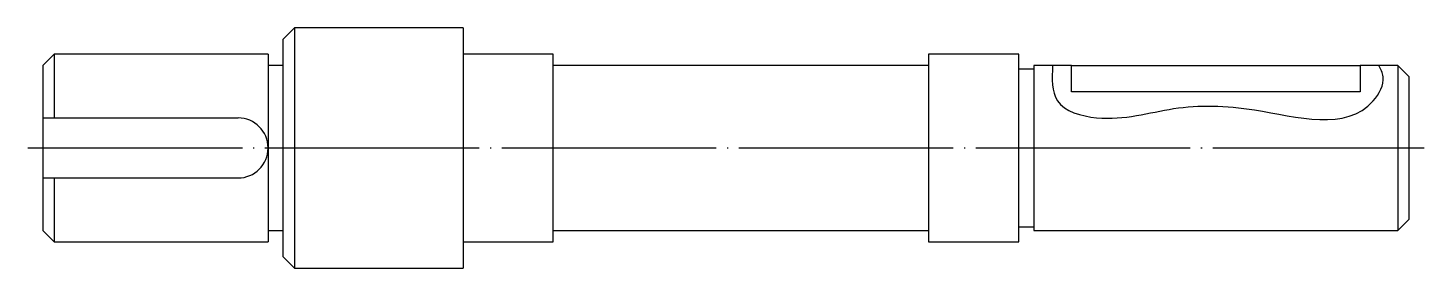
# Model space of a CAD drawing. Header units: millimetres. Extents: x 412 to 542, y -307 to -285.
import ezdxf

# ---------------------------------------------------------------- set-up
doc = ezdxf.new("R2010")
doc.units = ezdxf.units.MM
doc.linetypes.add('中心線', pattern=[22, 20, -1, 0, -1])
doc.layers.get('0').update_dxf_attribs({"color": 3, "linetype": 'CONTINUOUS'})
doc.layers.add('中心線', color=1, linetype='中心線')
doc.layers.add('輪廓線', color=7, linetype='CONTINUOUS')

msp = doc.modelspace()

# ---------------------------------------------------------------- linework, layer by layer
msp.add_spline([(507.3, -288.33), (507.76, -291.63), (511.41, -293.21), (518.59, -292.36), (526.13, -292.48), (537.21, -291.63), (538.12, -289.38), (537.74, -288.33)], degree=3)
at = {"layer": '中心線'}
msp.add_line((411.74, -296.03), (541.94, -296.03), dxfattribs=at)
at = {"layer": '輪廓線'}
for p, q in [((436.59, -284.83), (435.54, -285.88)), ((452.34, -284.83), (436.59, -284.83)), ((436.59, -284.83), (436.59, -307.23)), ((452.34, -284.83), (452.34, -307.23)), ((435.54, -306.18), (435.54, -285.88)), ((414.19, -287.28), (413.14, -288.33)), ((434.14, -287.28), (414.19, -287.28)), ((414.19, -287.28), (414.19, -293.23)), ((434.14, -287.28), (434.14, -304.78)), ((460.74, -287.28), (452.34, -287.28)), ((460.74, -304.78), (460.74, -287.28)), ((495.74, -287.28), (495.74, -304.78)), ((504.14, -287.28), (495.74, -287.28)), ((504.14, -304.78), (504.14, -287.28)), ((413.14, -288.33), (413.14, -303.73)), ((435.54, -288.33), (434.14, -288.33)), ((495.74, -288.33), (460.74, -288.33)), ((505.54, -288.68), (504.14, -288.68)), ((505.54, -288.33), (505.54, -303.73)), ((509.05, -288.33), (505.54, -288.33)), ((509.05, -288.33), (535.99, -288.33)), ((509.05, -290.78), (509.05, -288.33)), ((539.49, -288.33), (535.99, -288.33)), ((535.99, -288.33), (535.99, -290.78)), ((539.49, -288.33), (540.54, -289.38)), ((539.49, -288.33), (539.49, -303.73)), ((540.54, -302.68), (540.54, -289.38)), ((535.99, -290.78), (509.05, -290.78)), ((413.14, -293.23), (431.34, -293.23)), ((434.14, -296.03), (434.14, -296.03)), ((413.14, -298.83), (431.34, -298.83)), ((414.19, -298.83), (414.19, -304.78)), ((540.54, -302.68), (539.49, -303.73)), ((413.14, -303.73), (414.19, -304.78)), ((434.14, -303.73), (435.54, -303.73)), ((460.74, -303.73), (495.74, -303.73)), ((504.14, -303.38), (505.54, -303.38)), ((505.54, -303.73), (539.49, -303.73)), ((414.19, -304.78), (434.14, -304.78)), ((452.34, -304.78), (460.74, -304.78)), ((495.74, -304.78), (504.14, -304.78)), ((435.54, -306.18), (436.59, -307.23)), ((436.59, -307.23), (452.34, -307.23))]:
    msp.add_line(p, q, dxfattribs=at)
for start, end in [(0, 90), (270, 0)]:
    msp.add_arc((431.34, -296.03), 2.8, start, end, dxfattribs=at)

doc.saveas('drawing.dxf')
